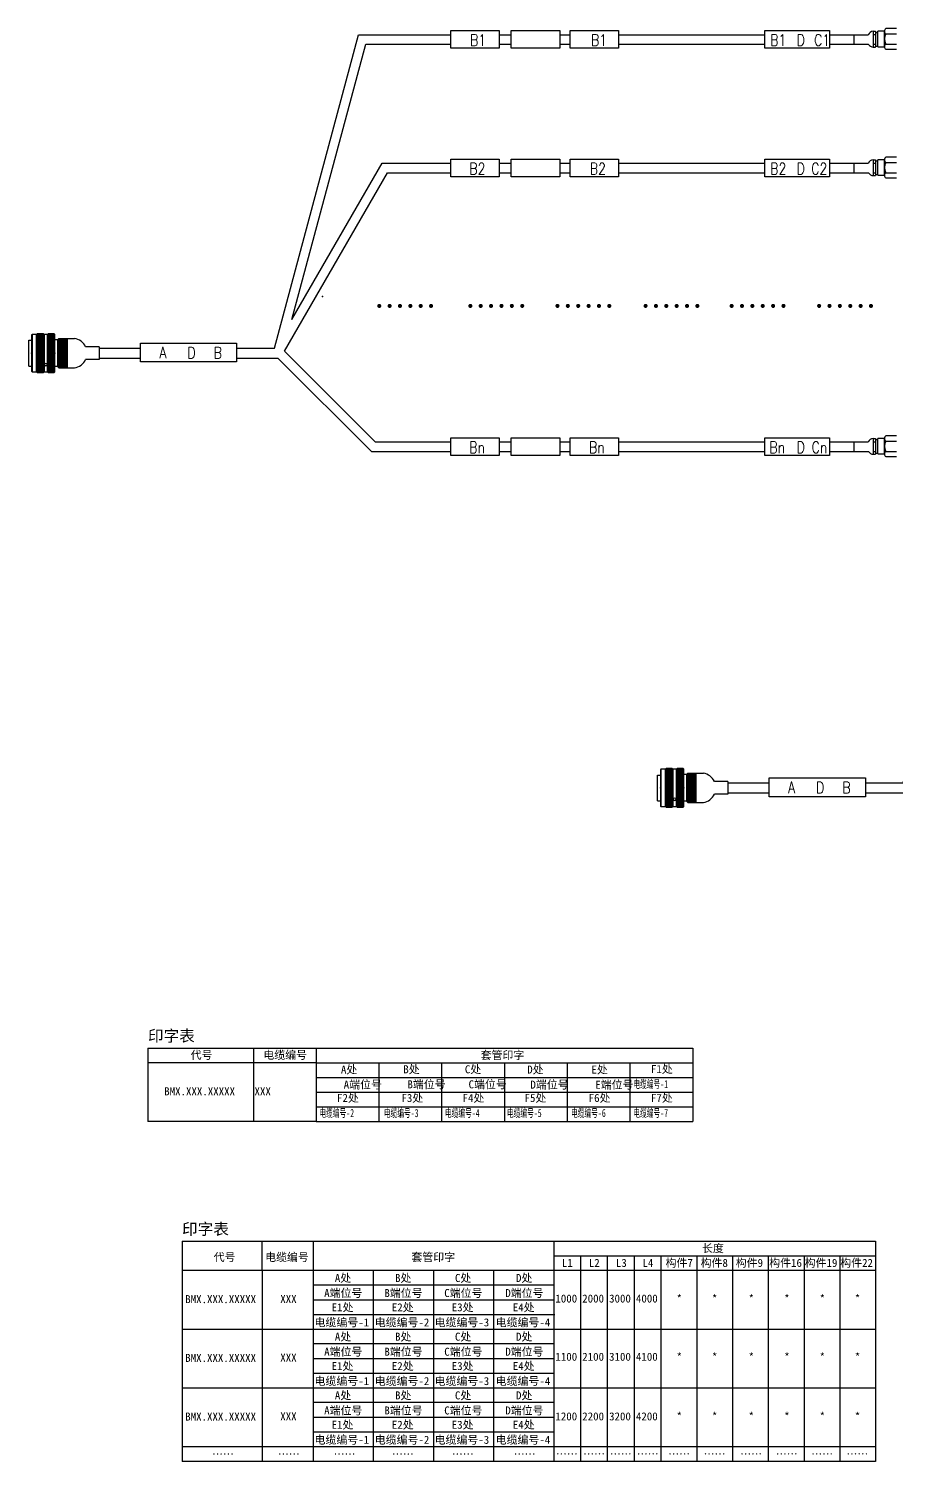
# Model space of a CAD drawing. Header units: inches. Extents: x -3640 to 2054, y -2291 to 954.
# Drawn here: x 58 to 437, y -1324 to -698 of the extents above; entities that cross this region are included whole.
import ezdxf

# ---------------------------------------------------------------- set-up
doc = ezdxf.new("R2010")
doc.units = ezdxf.units.IN
doc.header["$MEASUREMENT"] = 0
doc.layers.add('C', color=2, linetype='Continuous')
doc.styles.add('HZ', font='txt', dxfattribs={"width": 0.8, "bigfont": 'HZDX'})
doc.styles.add('样式 1', font='')
doc.styles.get('样式 1').set_extended_font_data('SimSun')

# ---------------------------------------------------------------- blocks, each defined once
blk = doc.blocks.new('低频一分三-印字表-连号')
for p, q in [((0, 0), (57.28, 0)), ((0, 0), (0, -12.84)), ((35.1, -12.84), (35.1, 0)), ((57.28, 0), (303.21, 0)), ((57.28, 0), (57.28, -12.84)), ((57.28, -12.84), (0, -12.84)), ((303.21, -12.84), (57.28, -12.84))]:
    blk.add_line(p, q)
at = {"lineweight": 25}
for p, q in [((303.21, 0), (303.21, -96.27)), ((162.5, 0), (162.5, -12.84)), ((162.5, -6.42), (303.21, -6.42)), ((174.22, -6.42), (174.22, -96.27)), ((185.95, -6.42), (185.95, -96.27)), ((197.68, -6.42), (197.68, -96.27)), ((209.41, -6.42), (209.41, -96.27)), ((225.04, -6.42), (225.04, -96.27)), ((240.67, -6.42), (240.67, -96.27)), ((256.31, -6.42), (256.31, -96.27)), ((271.94, -6.42), (271.94, -96.27)), ((287.57, -6.42), (287.57, -96.27)), ((0, -12.84), (0, -38.51)), ((35.1, -12.84), (35.1, -38.51)), ((57.28, -12.84), (57.28, -38.51)), ((83.58, -12.84), (83.58, -38.51)), ((109.89, -12.84), (109.89, -38.51)), ((136.19, -12.84), (136.19, -38.51)), ((162.5, -12.84), (162.5, -38.51)), ((162.5, -19.25), (57.28, -19.25)), ((57.28, -25.67), (162.5, -25.67)), ((57.28, -32.09), (163.01, -32.09)), ((0, -38.51), (303.21, -38.51)), ((0, -38.51), (0, -64.18)), ((35.1, -38.51), (35.1, -64.18)), ((57.28, -38.51), (57.28, -64.18)), ((83.58, -38.51), (83.58, -64.18)), ((109.89, -38.51), (109.89, -64.18)), ((136.19, -38.51), (136.19, -64.18)), ((162.5, -38.51), (162.5, -64.18)), ((162.5, -44.93), (57.28, -44.93)), ((57.28, -51.34), (162.5, -51.34)), ((57.28, -57.76), (162.5, -57.76)), ((0, -64.18), (303.21, -64.18)), ((0, -64.18), (0, -89.85)), ((35.1, -64.18), (35.1, -96.27)), ((57.28, -64.18), (57.28, -96.27)), ((83.58, -64.18), (83.58, -96.27)), ((109.89, -64.18), (109.89, -96.27)), ((136.19, -64.18), (136.19, -96.27)), ((162.5, -64.18), (162.5, -89.85)), ((162.5, -70.6), (57.28, -70.6)), ((57.28, -77.02), (162.5, -77.02)), ((57.28, -83.44), (162.5, -83.44)), ((0, -89.85), (303.21, -89.85)), ((0, -89.85), (0, -96.27)), ((162.5, -89.85), (162.5, -96.27)), ((303.21, -96.27), (0, -96.27))]:
    blk.add_line(p, q, dxfattribs=at)
at = {"style": '样式 1'}
for s, height, p in [('印字表', 5, (0.03, 2.83)), ('代号', 3.5, (13.84, -8.72)), ('电缆编号', 3.5, (36.34, -8.72)), ('套管印字', 3.5, (100.29, -8.72)), ('长度', 3.5, (227.33, -4.86)), ('L1', 3.5, (166.05, -11.24)), ('L2', 3.5, (177.87, -11.24)), ('L3', 3.5, (189.7, -11.24)), ('L4', 3.5, (201.3, -11.24)), ('构件7', 3.5, (211.4, -11.24)), ('构件8', 3.5, (226.74, -11.24)), ('构件9', 3.5, (242.09, -11.24)), ('构件16', 3.5, (256.72, -11.24)), ('构件19', 3.5, (272.22, -11.24)), ('构件22', 3.5, (287.78, -11.24)), ('A处', 3.5, (66.82, -17.84)), ('B处', 3.5, (93.13, -17.84)), ('C处', 3.5, (119.32, -17.84)), ('D处', 3.5, (146.02, -17.84)), ('1000', 3.5, (163.24, -26.83)), ('2000', 3.5, (174.98, -26.83)), ('3000', 3.5, (186.72, -26.83)), ('4000', 3.5, (198.46, -26.83)), ('E1处', 3.5, (65.42, -30.67)), ('E2处', 3.5, (91.74, -30.67)), ('E3处', 3.5, (117.92, -30.67)), ('E4处', 3.5, (144.62, -30.67)), ('A处', 3.5, (66.82, -43.51)), ('B处', 3.5, (93.13, -43.51)), ('C处', 3.5, (119.32, -43.51)), ('D处', 3.5, (146.02, -43.51)), ('1100', 3.5, (163.24, -52.28)), ('2100', 3.5, (174.98, -52.28)), ('3100', 3.5, (186.72, -52.28)), ('4100', 3.5, (198.46, -52.28)), ('E1处', 3.5, (65.42, -56.34)), ('E2处', 3.5, (91.74, -56.34)), ('E3处', 3.5, (117.92, -56.34)), ('E4处', 3.5, (144.62, -56.34)), ('A处', 3.5, (66.82, -69.18)), ('B处', 3.5, (93.13, -69.18)), ('C处', 3.5, (119.32, -69.18)), ('D处', 3.5, (146.02, -69.18)), ('1200', 3.5, (163.24, -78.36)), ('2200', 3.5, (174.98, -78.36)), ('3200', 3.5, (186.72, -78.36)), ('4200', 3.5, (198.46, -78.36)), ('E1处', 3.5, (65.42, -82.01)), ('E2处', 3.5, (91.74, -82.01)), ('E3处', 3.5, (117.92, -82.01)), ('E4处', 3.5, (144.62, -82.01))]:
    blk.add_text(s, height=height, dxfattribs=at).set_placement(p)
at = {"color": 1, "style": '样式 1'}
for s, p in [('*', (216.22, -26.83)), ('*', (231.7, -26.83)), ('*', (247.7, -26.83)), ('*', (263.27, -26.83)), ('*', (278.75, -26.83)), ('*', (294.14, -26.83)), ('*', (216.22, -52.38)), ('*', (231.7, -52.38)), ('*', (247.7, -52.38)), ('*', (263.27, -52.38)), ('*', (278.75, -52.38)), ('*', (294.14, -52.38)), ('*', (216.22, -78.35)), ('*', (231.7, -78.35)), ('*', (247.7, -78.35)), ('*', (263.27, -78.35)), ('*', (278.75, -78.35)), ('*', (294.14, -78.35)), ('……', (13.15, -94.88)), ('……', (41.93, -94.88)), ('……', (66.31, -94.88)), ('……', (91.8, -94.88)), ('……', (118, -94.88)), ('……', (145.04, -94.88)), ('……', (163.5, -94.81)), ('……', (175.4, -94.81)), ('……', (187.08, -94.81)), ('……', (198.86, -94.81)), ('……', (212.58, -94.81)), ('……', (228.06, -94.81)), ('……', (244.06, -94.81)), ('……', (259.63, -94.81)), ('……', (275.11, -94.81)), ('……', (290.5, -94.81))]:
    blk.add_text(s, height=3.5, dxfattribs=at).set_placement(p)
at = {"style": '样式 1'}
for tag, p in [('代号1', (1.41, -27.1)), ('电缆编号1', (42.96, -26.98)), ('1-1端位号', (62.15, -24.42)), ('1-2端位号', (88.46, -24.42)), ('1-3端位号', (114.65, -24.42)), ('1-4端位号', (141.34, -24.42)), ('1-电缆编号-1', (57.95, -37.25)), ('1-电缆编号-2', (84.27, -37.25)), ('1-电缆编号-3', (110.45, -37.25)), ('1-电缆编号-4', (137.15, -37.25)), ('代号2', (1.41, -52.77)), ('电缆编号2', (42.96, -52.65)), ('2-1端位号', (62.15, -50.09)), ('2-2端位号', (88.46, -50.09)), ('2-3端位号', (114.65, -50.09)), ('2-4端位号', (141.34, -50.09)), ('2-电缆编号-1', (57.95, -62.92)), ('2-电缆编号-2', (84.27, -62.92)), ('2-电缆编号-3', (110.45, -62.92)), ('2-电缆编号-4', (137.15, -62.92)), ('代号3', (1.41, -78.45)), ('电缆编号3', (42.96, -78.33)), ('3-1端位号', (62.15, -75.77)), ('3-2端位号', (88.46, -75.77)), ('3-3端位号', (114.65, -75.77)), ('3-4端位号', (141.34, -75.77)), ('3-电缆编号-1', (57.95, -88.6)), ('3-电缆编号-2', (84.27, -88.6)), ('3-电缆编号-3', (110.45, -88.6)), ('3-电缆编号-4', (137.15, -88.6))]:
    blk.add_attdef(tag, p, '', height=3.5, dxfattribs=at)
blk = doc.blocks.new('低频二分三-印字表')
for p, q in [((0, 0), (73.49, 0)), ((0, 0), (0, -32.09)), ((46.25, -32.09), (46.25, 0)), ((73.49, 0), (73.49, -32.09)), ((73.49, 0), (100.94, 0)), ((100.94, 0), (128.39, 0)), ((128.39, 0), (155.84, 0)), ((155.84, 0), (183.29, 0)), ((183.29, 0), (210.75, 0)), ((210.75, 0), (238.2, 0)), ((238.2, 0), (238.2, -32.09)), ((73.49, -6.42), (0, -6.42)), ((73.49, -6.42), (100.94, -6.42)), ((100.94, -6.42), (128.39, -6.42)), ((100.94, -6.42), (100.94, -32.09)), ((128.39, -6.42), (155.84, -6.42)), ((128.39, -6.42), (128.39, -32.09)), ((155.84, -6.42), (183.29, -6.42)), ((155.84, -6.42), (155.84, -32.09)), ((183.29, -6.42), (210.75, -6.42)), ((183.29, -6.42), (183.29, -32.09)), ((210.75, -6.42), (238.2, -6.42)), ((210.75, -6.42), (210.75, -32.09)), ((73.49, -12.84), (100.94, -12.84)), ((100.94, -12.84), (128.39, -12.84)), ((128.39, -12.84), (155.84, -12.84)), ((155.84, -12.84), (183.29, -12.84)), ((183.29, -12.84), (210.75, -12.84)), ((210.75, -12.84), (238.2, -12.84)), ((73.49, -19.25), (100.94, -19.25)), ((100.94, -19.25), (128.39, -19.25)), ((128.39, -19.25), (155.84, -19.25)), ((155.84, -19.25), (183.29, -19.25)), ((183.29, -19.25), (210.75, -19.25)), ((210.75, -19.25), (238.2, -19.25)), ((73.49, -25.67), (100.94, -25.67)), ((100.94, -25.67), (128.39, -25.67)), ((128.39, -25.67), (155.84, -25.67)), ((155.84, -25.67), (183.29, -25.67)), ((183.29, -25.67), (210.75, -25.67)), ((210.75, -25.67), (238.2, -25.67)), ((73.49, -32.09), (0, -32.09)), ((73.49, -32.09), (100.94, -32.09)), ((100.94, -32.09), (128.39, -32.09)), ((128.39, -32.09), (155.84, -32.09)), ((155.84, -32.09), (183.29, -32.09)), ((183.29, -32.09), (210.75, -32.09)), ((210.75, -32.09), (238.2, -32.09))]:
    blk.add_line(p, q)
at = {"style": '样式 1'}
for s, height, p in [('印字表', 5, (0.03, 2.83)), ('代号', 3.5, (18.66, -4.79)), ('电缆编号', 3.5, (50.46, -4.79)), ('套管印字', 3.5, (145.47, -4.88)), ('A处', 3.5, (84.38, -11.16)), ('B处', 3.5, (111.65, -11.05)), ('C处', 3.5, (138.55, -11.05)), ('D处', 3.5, (165.83, -11.16)), ('E处', 3.5, (193.91, -11.19)), ('F1处', 3.5, (219.94, -10.94)), ('F2处', 3.5, (82.68, -23.58)), ('F3处', 3.5, (110.84, -23.58)), ('F4处', 3.5, (137.56, -23.58)), ('F5处', 3.5, (164.67, -23.58)), ('F6处', 3.5, (192.69, -23.58)), ('F7处', 3.5, (219.93, -23.58))]:
    blk.add_text(s, height=height, dxfattribs=at).set_placement(p)
at = {"color": 1, "style": '样式 1'}
for tag, p in [('代号', (7.12, -20.69)), ('电缆编号', (46.6, -20.69)), ('1端位号', (85.59, -17.75)), ('2端位号', (113.46, -17.64)), ('3端位号', (140.17, -17.64)), ('4端位号', (167.23, -17.77)), ('5端位号', (195.59, -17.8))]:
    blk.add_attdef(tag, p, '', height=3.5, dxfattribs=at)
at = {"color": 1, "style": '样式 1', "width": 0.6}
for tag, p in [('电缆编号-1', (212.23, -17.55)), ('电缆编号-2', (74.97, -30.18)), ('电缆编号-3', (103.13, -30.18)), ('电缆编号-4', (129.85, -30.18)), ('电缆编号-5', (156.96, -30.18)), ('电缆编号-6', (184.98, -30.18)), ('电缆编号-7', (212.22, -30.18))]:
    blk.add_attdef(tag, p, '', height=3.5, dxfattribs=at)
blk = doc.blocks.new('spytjs')
at = {"lineweight": 30}
for p, q in [((-95.65, 94.27), (-55.28, 94.27)), ((-34.11, 94.27), (-28.82, 94.27)), ((-7.65, 94.27), (-3.11, 94.27)), ((18.06, 94.27), (82, 94.27)), ((110.39, 94.27), (120.89, 94.27)), ((120.89, 94.27), (120.89, 90.1)), ((-92.46, 90.1), (-55.28, 90.1)), ((-34.11, 90.1), (-28.82, 90.1)), ((-7.65, 90.1), (-3.11, 90.1)), ((18.06, 90.1), (82, 90.1)), ((110.39, 90.1), (120.89, 90.1)), ((-85.28, 38.03), (-55.28, 38.03)), ((-34.11, 38.03), (-28.82, 38.03)), ((-7.65, 38.03), (-3.11, 38.03)), ((18.06, 38.03), (82, 38.03)), ((110.39, 38.03), (120.89, 38.03)), ((120.89, 38.03), (120.89, 33.87)), ((-82.88, 33.87), (-55.28, 33.87)), ((-34.11, 33.87), (-28.82, 33.87)), ((-7.65, 33.87), (-3.11, 33.87)), ((18.06, 33.87), (82, 33.87)), ((110.39, 33.87), (120.89, 33.87)), ((-208.93, -42.81), (-190.81, -42.81)), ((-148.8, -42.81), (-132.38, -42.81)), ((-208.93, -47.13), (-190.81, -47.13)), ((-148.8, -47.13), (-130.84, -47.13)), ((-88.25, -83.82), (-55.28, -83.82)), ((-34.11, -83.82), (-28.82, -83.82)), ((-7.65, -83.82), (-3.11, -83.82)), ((18.06, -83.82), (82, -83.82)), ((-89.98, -87.99), (-55.28, -87.99)), ((-34.11, -87.99), (-28.82, -87.99)), ((-7.65, -87.99), (-3.11, -87.99)), ((18.06, -87.99), (82, -87.99))]:
    blk.add_line(p, q, dxfattribs=at)
for p, q in [((-208.93, -42.81), (-208.93, -47.13)), ((120.89, -83.82), (110.39, -83.82)), ((120.89, -83.82), (120.89, -87.99)), ((120.89, -87.99), (110.39, -87.99))]:
    blk.add_line(p, q)
at = {"linetype": 'Continuous', "lineweight": 30}
for points in [[(-132.38, -42.81), (-95.65, 94.27)], [(-124.71, -30.25), (-92.46, 90.1)], [(-124.71, -30.25), (-85.28, 38.03)], [(-127.92, -44.15), (-82.88, 33.87)], [(-130.84, -47.13), (-89.98, -87.99)], [(-127.92, -44.15), (-88.25, -83.82)]]:
    blk.add_lwpolyline(points, dxfattribs=at)
at = {"lineweight": 30}
for points in [[(-55.28, 96.11), (-34.11, 96.11), (-34.11, 88.31), (-55.28, 88.31)], [(-28.82, 96.11), (-7.65, 96.11), (-7.65, 88.31), (-28.82, 88.31)], [(82, 96.11), (110.39, 96.11), (110.39, 88.31), (82, 88.31)], [(-55.28, 39.88), (-34.11, 39.88), (-34.11, 32.07), (-55.28, 32.07)], [(-28.82, 39.88), (-7.65, 39.88), (-7.65, 32.07), (-28.82, 32.07)], [(-3.11, 39.88), (18.06, 39.88), (18.06, 32.07), (-3.11, 32.07)], [(82, 39.88), (110.39, 39.88), (110.39, 32.07), (82, 32.07)], [(-190.88, -40.62), (-148.87, -40.62), (-148.87, -48.84), (-190.88, -48.84)], [(-55.28, -81.98), (-34.11, -81.98), (-34.11, -89.78), (-55.28, -89.78)], [(-28.82, -81.98), (-7.65, -81.98), (-7.65, -89.78), (-28.82, -89.78)], [(-3.11, -81.98), (18.06, -81.98), (18.06, -89.78), (-3.11, -89.78)], [(82, -81.98), (110.39, -81.98), (110.39, -89.78), (82, -89.78)]]:
    blk.add_lwpolyline(points, close=True, dxfattribs=at)
blk.add_lwpolyline([(-3.11, 96.11), (18.06, 96.11), (18.06, 88.31), (-3.11, 88.31)], close=True)
at = {"style": 'HZ', "width": 0.8}
for s, p in [('B1', (-46.82, 89.41)), ('B1', (84.43, 89.41)), ('D', (95.98, 89.41)), ('C1', (103.59, 89.41)), ('B2', (-47.12, 33.18)), ('B2', (5.55, 33.18)), ('B2', (84.43, 33.18)), ('D', (95.98, 33.18)), ('C2', (102.33, 33.18)), ('A', (-182.64, -47.24)), ('D', (-170.41, -47.33)), ('B', (-158.91, -47.33)), ('Bn', (-47.19, -88.68)), ('Bn', (5.17, -88.68)), ('Bn', (84.04, -88.68)), ('D', (95.98, -88.68)), ('Cn', (102.5, -88.68))]:
    blk.add_text(s, height=5, dxfattribs=at).set_placement(p)
at = {"lineweight": 20, "style": 'HZ', "width": 0.8}
blk.add_text('B1', height=5, dxfattribs=at).set_placement((6.06, 89.41))
at = {"style": '样式 1'}
for p in [(-88.81, -29.51), (-48.96, -29.51), (-10.89, -29.51), (27.63, -29.51), (65.26, -29.51), (103.51, -29.51)]:
    blk.add_text('……', height=10, dxfattribs=at).set_placement(p)
blk = doc.blocks.new('spytjs-z1')
at = {"lineweight": 30}
h = blk.add_hatch(dxfattribs=at)
h.set_pattern_fill('ANSI37', color=256, scale=3, angle=180, style=0)
h.set_pattern_definition([(315, (-27.04582, 8.43554), (-0.265165, -0.265165), []), (225, (-27.04582, 8.43554), (-0.265165, 0.265165), [])])
h.paths.add_polyline_path([(-27.05, -8.44), (-24.38, -8.44), (-24.38, 8.44), (-27.05, 8.44)])
h = blk.add_hatch(dxfattribs=at)
h.set_pattern_fill('ANSI37', color=256, scale=3, angle=180, style=0)
h.set_pattern_definition([(315, (-22.2578, 8.43554), (-0.265165, -0.265165), []), (225, (-22.2578, 8.43554), (-0.265165, 0.265165), [])])
h.paths.add_polyline_path([(-22.26, -8.44), (-19.59, -8.44), (-19.59, 8.44), (-22.26, 8.44)])
for p, q in [((-29.28, 8.16), (-29.5, 7.94)), ((-29.5, 7.94), (-29.5, -7.94)), ((-27.05, 8.44), (-27.32, 8.16)), ((-27.05, -8.44), (-27.05, 8.44)), ((-24.38, 8.44), (-24.1, 8.16)), ((-22.26, 8.44), (-22.54, 8.16)), ((-22.26, -8.44), (-22.26, 8.44)), ((-19.59, 8.44), (-19.31, 8.16)), ((-19.31, -8.16), (-19.31, 8.16)), ((-17.58, 6.43), (-18.17, 5.84)), ((-17.58, 6.43), (-17.58, -6.43)), ((-17.58, 6.43), (-13.98, 6.43)), ((-13.98, 6.43), (-13.98, -6.43)), ((-13.98, 6.43), (-10.76, 6.38)), ((-30.81, 5.63), (-29.5, 5.63)), ((-30.81, -5.63), (-30.81, 5.63)), ((-18.17, 5.84), (-19.31, 5.84)), ((-18.17, 5.84), (-18.17, -5.84)), ((-17.58, 5.93), (-13.98, 5.93)), ((-17.58, 5.47), (-13.98, 5.47)), ((-17.58, 5), (-13.98, 5)), ((-17.58, 4.53), (-13.98, 4.53)), ((-17.58, 4.02), (-13.98, 4.02)), ((-17.58, 3.56), (-13.98, 3.56)), ((-17.58, 3.09), (-13.98, 3.09)), ((-17.58, 2.63), (-13.98, 2.63)), ((-17.58, 2.11), (-13.98, 2.11)), ((-17.58, 1.65), (-13.98, 1.65)), ((-17.58, 1.18), (-13.98, 1.18)), ((-17.58, 0.72), (-13.98, 0.72)), ((-17.58, 0.21), (-13.98, 0.21)), ((0, 2.79), (-5.92, 2.79)), ((0, 2.79), (0, -2.79)), ((-30.81, -5.63), (-29.5, -5.63)), ((-18.17, -5.84), (-19.31, -5.84)), ((-17.58, -6.43), (-18.17, -5.84)), ((-17.58, -0.26), (-13.98, -0.26)), ((-17.58, -0.72), (-13.98, -0.72)), ((-17.58, -1.24), (-13.98, -1.24)), ((-17.58, -1.7), (-13.98, -1.7)), ((-17.58, -2.17), (-13.98, -2.17)), ((-17.58, -2.63), (-13.98, -2.63)), ((-17.58, -3.15), (-13.98, -3.15)), ((-17.58, -3.61), (-13.98, -3.61)), ((-17.58, -4.08), (-13.98, -4.08)), ((-17.58, -4.54), (-13.98, -4.54)), ((-17.58, -5.05), (-13.98, -5.05)), ((-17.58, -5.52), (-13.98, -5.52)), ((-17.58, -5.98), (-13.98, -5.98)), ((0, -2.79), (-5.92, -2.79)), ((-29.5, -7.94), (-29.28, -8.16)), ((-27.32, -8.16), (-27.05, -8.44)), ((-24.1, -8.16), (-24.38, -8.44)), ((-22.54, -8.16), (-22.26, -8.44)), ((-19.31, -8.16), (-19.59, -8.44)), ((-17.58, -6.43), (-13.98, -6.43)), ((-13.98, -6.43), (-10.76, -6.38))]:
    blk.add_line(p, q, dxfattribs=at)
for points in [[(-29.28, -8.16), (-27.32, -8.16), (-27.32, 8.16), (-29.28, 8.16)], [(-27.05, -8.44), (-24.38, -8.44), (-24.38, 8.44), (-27.05, 8.44)], [(-24.1, -8.16), (-22.54, -8.16), (-22.54, 8.16), (-24.1, 8.16)], [(-22.26, -8.44), (-19.59, -8.44), (-19.59, 8.44), (-22.26, 8.44)]]:
    blk.add_lwpolyline(points, close=True, dxfattribs=at)
for centre, radius, start, end in [((-11.63, 0.16), 6.28, 24.75239, 82.10311), ((-23.32, -5.32), 0.854, 23.70215, 156.29785), ((-23.32, -4.63), 0.854, 203.70215, 336.29785), ((-23.32, -4.45), 0.943, 213.99777, 326.00223), ((-11.63, -0.16), 6.28, 277.89689, 335.24761)]:
    blk.add_arc(centre, radius, start, end, dxfattribs=at)
for p in [(-19.31, 0), (-19.31, 0), (-13.98, 0), (-29.5, 0)]:
    blk.add_point(p, dxfattribs=at)

msp = doc.modelspace()

# ---------------------------------------------------------------- hatches: boundary and pattern name
at = {"lineweight": 30}
h = msp.add_hatch(dxfattribs=at)
h.set_pattern_fill('ANSI37', color=256, scale=3, angle=180, style=0)
h.set_pattern_definition([(315, (61.5525, -831.4345), (-0.265165, -0.265165), []), (225, (61.5525, -831.4345), (-0.265165, 0.265165), [])])
h.paths.add_polyline_path([(61.55, -848.31), (64.22, -848.31), (64.22, -831.43), (61.55, -831.43)])
h = msp.add_hatch(dxfattribs=at)
h.set_pattern_fill('ANSI37', color=256, scale=3, angle=180, style=0)
h.set_pattern_definition([(315, (66.3405, -831.4345), (-0.265165, -0.265165), []), (225, (66.3405, -831.4345), (-0.265165, 0.265165), [])])
h.paths.add_polyline_path([(66.34, -848.31), (69.01, -848.31), (69.01, -831.43), (66.34, -831.43)])

# ---------------------------------------------------------------- linework, layer by layer
for p, q in [((201.94, -700.61), (242.32, -700.61)), ((263.48, -700.61), (268.78, -700.61)), ((289.95, -700.61), (294.49, -700.61)), ((315.66, -700.61), (379.59, -700.61)), ((407.98, -700.61), (424.85, -700.61)), ((418.48, -700.61), (418.48, -704.77)), ((205.14, -704.77), (242.32, -704.77)), ((263.48, -704.77), (268.78, -704.77)), ((289.95, -704.77), (294.49, -704.77)), ((315.66, -704.77), (379.59, -704.77)), ((407.98, -704.77), (424.96, -704.77)), ((212.31, -756.84), (242.32, -756.84)), ((263.48, -756.84), (268.78, -756.84)), ((289.95, -756.84), (294.49, -756.84)), ((315.66, -756.84), (379.59, -756.84)), ((407.98, -756.84), (424.85, -756.84)), ((418.48, -756.84), (418.48, -761.01)), ((214.72, -761.01), (242.32, -761.01)), ((263.48, -761.01), (268.78, -761.01)), ((289.95, -761.01), (294.49, -761.01)), ((315.66, -761.01), (379.59, -761.01)), ((407.98, -761.01), (424.96, -761.01)), ((59.32, -831.71), (59.1, -831.93)), ((59.1, -831.93), (59.1, -847.81)), ((61.55, -831.43), (61.28, -831.71)), ((61.55, -848.31), (61.55, -831.43)), ((64.22, -831.43), (64.5, -831.71)), ((66.34, -831.43), (66.06, -831.71)), ((66.34, -848.31), (66.34, -831.43)), ((69.01, -831.43), (69.29, -831.71)), ((69.29, -848.03), (69.29, -831.71)), ((57.79, -834.24), (59.1, -834.24)), ((57.79, -845.5), (57.79, -834.24)), ((70.42, -834.03), (69.29, -834.03)), ((71.02, -833.44), (70.42, -834.03)), ((70.42, -834.03), (70.42, -845.71)), ((71.02, -833.44), (71.02, -846.3)), ((71.02, -833.44), (74.62, -833.44)), ((71.02, -833.94), (74.62, -833.94)), ((71.02, -834.4), (74.62, -834.4)), ((71.02, -834.87), (74.62, -834.87)), ((71.02, -835.34), (74.62, -835.34)), ((71.02, -835.85), (74.62, -835.85)), ((71.02, -836.31), (74.62, -836.31)), ((71.02, -836.78), (74.62, -836.78)), ((71.02, -837.24), (74.62, -837.24)), ((71.02, -837.76), (74.62, -837.76)), ((71.02, -838.22), (74.62, -838.22)), ((71.02, -838.69), (74.62, -838.69)), ((71.02, -839.15), (74.62, -839.15)), ((74.62, -833.44), (74.62, -846.3)), ((74.62, -833.44), (77.83, -833.49)), ((88.6, -837.08), (82.68, -837.08)), ((88.6, -837.08), (88.6, -842.66)), ((88.67, -837.68), (106.79, -837.68)), ((148.79, -837.68), (165.21, -837.68)), ((57.79, -845.5), (59.1, -845.5)), ((70.42, -845.71), (69.29, -845.71)), ((71.02, -846.3), (70.42, -845.71)), ((71.02, -839.66), (74.62, -839.66)), ((71.02, -840.13), (74.62, -840.13)), ((71.02, -840.59), (74.62, -840.59)), ((71.02, -841.11), (74.62, -841.11)), ((71.02, -841.57), (74.62, -841.57)), ((71.02, -842.04), (74.62, -842.04)), ((71.02, -842.5), (74.62, -842.5)), ((71.02, -843.02), (74.62, -843.02)), ((71.02, -843.48), (74.62, -843.48)), ((71.02, -843.95), (74.62, -843.95)), ((71.02, -844.41), (74.62, -844.41)), ((71.02, -844.92), (74.62, -844.92)), ((71.02, -845.39), (74.62, -845.39)), ((88.6, -842.66), (82.68, -842.66)), ((88.67, -842), (106.79, -842)), ((148.79, -842), (166.76, -842)), ((59.1, -847.81), (59.32, -848.03)), ((61.28, -848.03), (61.55, -848.31)), ((64.5, -848.03), (64.22, -848.31)), ((66.06, -848.03), (66.34, -848.31)), ((69.29, -848.03), (69.01, -848.31)), ((71.02, -845.85), (74.62, -845.85)), ((71.02, -846.3), (74.62, -846.3)), ((74.62, -846.3), (77.83, -846.25)), ((207.62, -882.86), (242.32, -882.86)), ((209.34, -878.69), (242.32, -878.69)), ((263.48, -878.69), (268.78, -878.69)), ((263.48, -882.86), (268.78, -882.86)), ((289.95, -878.69), (294.49, -878.69)), ((289.95, -882.86), (294.49, -882.86)), ((315.66, -878.69), (379.59, -878.69)), ((315.66, -882.86), (379.59, -882.86)), ((407.98, -878.69), (424.85, -878.69)), ((407.98, -882.86), (424.96, -882.86)), ((418.48, -878.69), (418.48, -882.86))]:
    msp.add_line(p, q, dxfattribs=at)
at = {"linetype": 'Continuous', "lineweight": 30}
for points in [[(165.21, -837.68), (201.94, -700.61)], [(172.89, -825.12), (205.14, -704.77)], [(172.89, -825.12), (212.31, -756.84)], [(169.68, -839.03), (214.72, -761.01)], [(169.68, -839.03), (209.34, -878.69)], [(166.76, -842), (207.62, -882.86)]]:
    msp.add_lwpolyline(points, dxfattribs=at)
at = {"lineweight": 30}
for points in [[(242.32, -698.76), (263.48, -698.76), (263.48, -706.57), (242.32, -706.57)], [(268.78, -698.76), (289.95, -698.76), (289.95, -706.57), (268.78, -706.57)], [(379.59, -698.76), (407.98, -698.76), (407.98, -706.57), (379.59, -706.57)], [(242.32, -755), (263.48, -755), (263.48, -762.8), (242.32, -762.8)], [(268.78, -755), (289.95, -755), (289.95, -762.8), (268.78, -762.8)], [(294.49, -755), (315.66, -755), (315.66, -762.8), (294.49, -762.8)], [(379.59, -755), (407.98, -755), (407.98, -762.8), (379.59, -762.8)], [(59.32, -848.03), (61.28, -848.03), (61.28, -831.71), (59.32, -831.71)], [(61.55, -848.31), (64.22, -848.31), (64.22, -831.43), (61.55, -831.43)], [(64.5, -848.03), (66.06, -848.03), (66.06, -831.71), (64.5, -831.71)], [(66.34, -848.31), (69.01, -848.31), (69.01, -831.43), (66.34, -831.43)], [(106.72, -835.49), (148.72, -835.49), (148.72, -843.72), (106.72, -843.72)], [(242.32, -876.85), (263.48, -876.85), (263.48, -884.66), (242.32, -884.66)], [(268.78, -876.85), (289.95, -876.85), (289.95, -884.66), (268.78, -884.66)], [(294.49, -876.85), (315.66, -876.85), (315.66, -884.66), (294.49, -884.66)], [(379.59, -876.85), (407.98, -876.85), (407.98, -884.66), (379.59, -884.66)]]:
    msp.add_lwpolyline(points, close=True, dxfattribs=at)
msp.add_lwpolyline([(294.49, -698.76), (315.66, -698.76), (315.66, -706.57), (294.49, -706.57)], close=True)
for centre, radius, start, end in [((427.17, -701.68), 2.56, 94.99255, 155.10725), ((423.23, -706.25), 2.27, 38.62235, 40.5265), ((427.17, -703.47), 2.56, 212.23378, 265.00745), ((427.17, -757.92), 2.56, 94.99255, 155.10725), ((423.23, -762.49), 2.27, 38.62235, 40.5265), ((427.17, -759.7), 2.56, 212.23378, 265.00745), ((76.97, -839.71), 6.28, 24.75239, 82.10311), ((65.28, -845.19), 0.854, 23.70215, 156.29785), ((65.28, -844.5), 0.854, 203.70215, 336.29785), ((65.28, -844.32), 0.943, 213.99777, 326.00223), ((76.97, -840.03), 6.28, 277.89689, 335.24761), ((427.17, -879.77), 2.56, 94.99255, 155.10725), ((423.23, -884.34), 2.27, 38.62235, 40.5265), ((427.17, -881.56), 2.56, 212.23378, 265.00745)]:
    msp.add_arc(centre, radius, start, end, dxfattribs=at)
for p in [(186.23, -815.17), (59.1, -839.87), (69.29, -839.87), (69.29, -839.87), (74.62, -839.87)]:
    msp.add_point(p, dxfattribs=at)
at = {"layer": 'C', "color": 0, "lineweight": 30}
for p, q in [((426.94, -699.13), (426.94, -706.01)), ((426.94, -700.58), (427.96, -700.58)), ((426.95, -699.13), (427.96, -699.13)), ((427.96, -699.13), (427.96, -705.91)), ((427.96, -699.6), (429.02, -699.6)), ((429.02, -705.86), (429.02, -699.13)), ((431.89, -699.13), (429.02, -699.13)), ((431.89, -705.86), (431.89, -699.13)), ((437.14, -697.97), (432.57, -697.97)), ((432.57, -700.23), (437.14, -700.23)), ((426.94, -704.74), (427.96, -704.74)), ((426.94, -706.01), (427.96, -706.01)), ((427.96, -705.57), (429.02, -705.57)), ((427.96, -706.01), (427.96, -705.82)), ((429.02, -705.86), (431.89, -705.86)), ((432.57, -704.75), (437.14, -704.75)), ((432.57, -707.01), (437.14, -707.01)), ((426.94, -755.37), (426.94, -762.25)), ((426.94, -756.81), (427.96, -756.81)), ((426.95, -755.37), (427.96, -755.37)), ((427.96, -755.37), (427.96, -762.15)), ((427.96, -755.83), (429.02, -755.83)), ((429.02, -762.09), (429.02, -755.36)), ((431.89, -755.36), (429.02, -755.36)), ((431.89, -762.09), (431.89, -755.36)), ((437.14, -754.21), (432.57, -754.21)), ((432.57, -756.47), (437.14, -756.47)), ((426.94, -760.97), (427.96, -760.97)), ((426.94, -762.25), (427.96, -762.25)), ((427.96, -761.8), (429.02, -761.8)), ((427.96, -762.25), (427.96, -762.06)), ((429.02, -762.09), (431.89, -762.09)), ((432.57, -760.99), (437.14, -760.99)), ((432.57, -763.25), (437.14, -763.25)), ((437.14, -876.06), (432.57, -876.06)), ((426.94, -877.22), (426.94, -884.1)), ((426.94, -878.67), (427.96, -878.67)), ((426.94, -882.83), (427.96, -882.83)), ((426.95, -877.22), (427.96, -877.22)), ((427.96, -877.22), (427.96, -884)), ((427.96, -877.69), (429.02, -877.69)), ((429.02, -883.95), (429.02, -877.22)), ((431.89, -877.22), (429.02, -877.22)), ((431.89, -883.95), (431.89, -877.22)), ((432.57, -878.32), (437.14, -878.32)), ((432.57, -882.84), (437.14, -882.84)), ((426.94, -884.1), (427.96, -884.1)), ((427.96, -883.65), (429.02, -883.65)), ((427.96, -884.1), (427.96, -883.91)), ((429.02, -883.95), (431.89, -883.95)), ((432.57, -885.1), (437.14, -885.1))]:
    msp.add_line(p, q, dxfattribs=at)
for centre, radius, start, end in [((433.17, -699.1), 1.28, 118.00168, 241.99832), ((435.99, -702.49), 4.1, 146.59685, 213.40315), ((433.17, -705.88), 1.28, 118.00168, 241.99832), ((433.17, -755.34), 1.28, 118.00168, 241.99832), ((435.99, -758.73), 4.1, 146.59685, 213.40315), ((433.17, -762.12), 1.28, 118.00168, 241.99832), ((433.17, -877.19), 1.28, 118.00168, 241.99832), ((435.99, -880.58), 4.1, 146.59685, 213.40315), ((433.17, -883.97), 1.28, 118.00168, 241.99832)]:
    msp.add_arc(centre, radius, start, end, dxfattribs=at)

# ---------------------------------------------------------------- block references
for name, p in [('spytjs', (572.45, -985.02)), ('spytjs-z1', (363.52, -1029.98))]:
    msp.add_blockref(name, p)
for name, p, values in [('低频二分三-印字表', (109.93, -1143.74), {'电缆编号-7': '电缆编号-7', '电缆编号-6': '电缆编号-6', '电缆编号-5': '电缆编号-5', '电缆编号-4': '电缆编号-4', '电缆编号-3': '电缆编号-3', '电缆编号-2': '电缆编号-2', '电缆编号-1': '电缆编号-1', '5端位号': 'E端位号', '4端位号': 'D端位号', '3端位号': 'C端位号', '2端位号': 'B端位号', '1端位号': 'A端位号', '电缆编号': 'XXX', '代号': 'BMX.XXX.XXXXX'}), ('低频一分三-印字表-连号', (124.83, -1228.21), {'3-电缆编号-4': '电缆编号-4', '3-电缆编号-3': '电缆编号-3', '3-电缆编号-2': '电缆编号-2', '3-电缆编号-1': '电缆编号-1', '3-4端位号': 'D端位号', '3-3端位号': 'C端位号', '3-2端位号': 'B端位号', '3-1端位号': 'A端位号', '2-电缆编号-4': '电缆编号-4', '2-电缆编号-3': '电缆编号-3', '2-电缆编号-2': '电缆编号-2', '2-电缆编号-1': '电缆编号-1', '2-4端位号': 'D端位号', '2-3端位号': 'C端位号', '2-2端位号': 'B端位号', '2-1端位号': 'A端位号', '1-电缆编号-4': '电缆编号-4', '1-电缆编号-3': '电缆编号-3', '1-电缆编号-2': '电缆编号-2', '1-电缆编号-1': '电缆编号-1', '1-4端位号': 'D端位号', '1-3端位号': 'C端位号', '1-2端位号': 'B端位号', '1-1端位号': 'A端位号', '电缆编号3': 'XXX', '电缆编号2': 'XXX', '电缆编号1': 'XXX', '代号3': 'BMX.XXX.XXXXX', '代号2': 'BMX.XXX.XXXXX', '代号1': 'BMX.XXX.XXXXX'})]:
    msp.add_blockref(name, p).add_auto_attribs(values)

# ---------------------------------------------------------------- texts
at = {"style": 'HZ', "width": 0.8}
for s, p in [('B1', (250.78, -705.46)), ('B1', (382.02, -705.46)), ('D', (393.58, -705.46)), ('C1', (401.18, -705.46)), ('B2', (250.47, -761.7)), ('B2', (303.15, -761.7)), ('B2', (382.02, -761.7)), ('D', (393.58, -761.7)), ('C2', (399.93, -761.7)), ('A', (114.96, -842.11)), ('D', (127.19, -842.21)), ('B', (138.69, -842.21)), ('Bn', (250.41, -883.55)), ('Bn', (302.77, -883.55)), ('Bn', (381.64, -883.55)), ('D', (393.58, -883.55)), ('Cn', (400.09, -883.55))]:
    msp.add_text(s, height=5, dxfattribs=at).set_placement(p)
at = {"lineweight": 20, "style": 'HZ', "width": 0.8}
msp.add_text('B1', height=5, dxfattribs=at).set_placement((303.65, -705.46))
at = {"style": '样式 1'}
for p in [(208.79, -824.39), (248.63, -824.39), (286.71, -824.39), (325.22, -824.39), (362.86, -824.39), (401.11, -824.39)]:
    msp.add_text('……', height=10, dxfattribs=at).set_placement(p)

doc.saveas('drawing.dxf')
